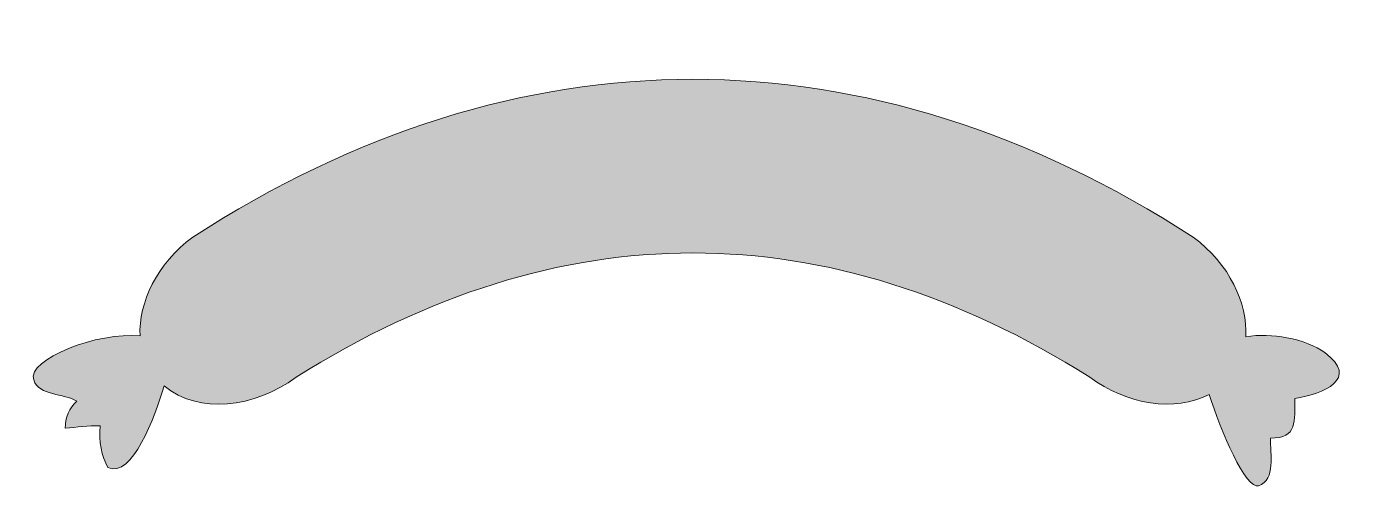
# Model space of a CAD drawing. Header units: inches. Extents: x -1 to 103, y 0 to 36.
import ezdxf

# ---------------------------------------------------------------- set-up
doc = ezdxf.new("R2010")
doc.units = ezdxf.units.IN
doc.header["$MEASUREMENT"] = 0
doc.layers.add('Layer 1', color=7, linetype='Continuous')

msp = doc.modelspace()

# ---------------------------------------------------------------- hatches: boundary and pattern name
at = {"layer": 'Layer 1', "true_color": 0xbe1e2d}
h = msp.add_hatch(color=242, dxfattribs=at)
h.dxf.hatch_style = 2
edge = h.paths.add_edge_path()
edge.add_spline(control_points=[(91.48, 7.13), (92.33, 4.32), (94.37, -0.33), (95.32, 0.02), (96.69, 0.52), (96.19, 2.46), (96.25, 3.73), (98.36, 3.67), (98.11, 5.1), (98.14, 6.8), (100.36, 7.18), (103.23, 8.33), (100.46, 10.38), (99.76, 10.9), (98.69, 11.31), (97.52, 11.53), (96.47, 11.73), (95.34, 11.77), (94.33, 11.61), (94.46, 14.21), (93.07, 17.26), (90.23, 19.36), (64.92, 35.72), (37.72, 35.72), (12.42, 19.36), (9.59, 17.28), (8.2, 14.25), (8.31, 11.67), (5.04, 12.03), (-0.51, 9.84), (0.04, 8.25), (0.46, 7.01), (2.39, 7.21), (3.39, 6.61), (2.84, 6.07), (2.47, 5.3), (2.49, 4.51), (3.42, 4.54), (4.25, 4.75), (5.21, 4.67), (5.05, 3.48), (5.35, 2.31), (5.81, 1.44), (7.72, 0.61), (9.43, 5.32), (10.18, 7.78), (12.88, 5.57), (17.21, 6.07), (20.45, 8.46), (40.92, 21.35), (61.72, 21.35), (82.19, 8.46), (85.07, 6.34), (88.79, 5.71), (91.48, 7.13)], knot_values=[0, 0, 0, 0, 1, 1, 1, 2, 2, 2, 3, 3, 3, 4, 4, 4, 5, 5, 5, 6, 6, 6, 7, 7, 7, 8, 8, 8, 9, 9, 9, 10, 10, 10, 11, 11, 11, 12, 12, 12, 13, 13, 13, 14, 14, 14, 15, 15, 15, 16, 16, 16, 17, 17, 17, 18, 18, 18, 18], degree=3, periodic=1)

# ---------------------------------------------------------------- linework, layer by layer
at = {"layer": 'Layer 1', "lineweight": 0}
msp.add_open_spline([(91.48, 7.13), (92.33, 4.32), (94.37, -0.33), (95.32, 0.02), (96.69, 0.52), (96.19, 2.46), (96.25, 3.73), (98.36, 3.67), (98.11, 5.1), (98.14, 6.8), (100.36, 7.18), (103.23, 8.33), (100.46, 10.38), (99.76, 10.9), (98.69, 11.31), (97.52, 11.53), (96.47, 11.73), (95.34, 11.77), (94.33, 11.61), (94.46, 14.21), (93.07, 17.26), (90.23, 19.36), (64.92, 35.72), (37.72, 35.72), (12.42, 19.36), (9.59, 17.28), (8.2, 14.25), (8.31, 11.67), (5.04, 12.03), (-0.51, 9.84), (0.04, 8.25), (0.46, 7.01), (2.39, 7.21), (3.39, 6.61), (2.84, 6.07), (2.47, 5.3), (2.49, 4.51), (3.42, 4.54), (4.25, 4.75), (5.21, 4.67), (5.05, 3.48), (5.35, 2.31), (5.81, 1.44), (7.72, 0.61), (9.43, 5.32), (10.18, 7.78), (12.88, 5.57), (17.21, 6.07), (20.45, 8.46), (40.92, 21.35), (61.72, 21.35), (82.19, 8.46), (85.07, 6.34), (88.79, 5.71), (91.48, 7.13)], degree=3, knots=[0, 0, 0, 0, 1, 1, 1, 2, 2, 2, 3, 3, 3, 4, 4, 4, 5, 5, 5, 6, 6, 6, 7, 7, 7, 8, 8, 8, 9, 9, 9, 10, 10, 10, 11, 11, 11, 12, 12, 12, 13, 13, 13, 14, 14, 14, 15, 15, 15, 16, 16, 16, 17, 17, 17, 18, 18, 18, 18], dxfattribs=at)

doc.saveas('drawing.dxf')
